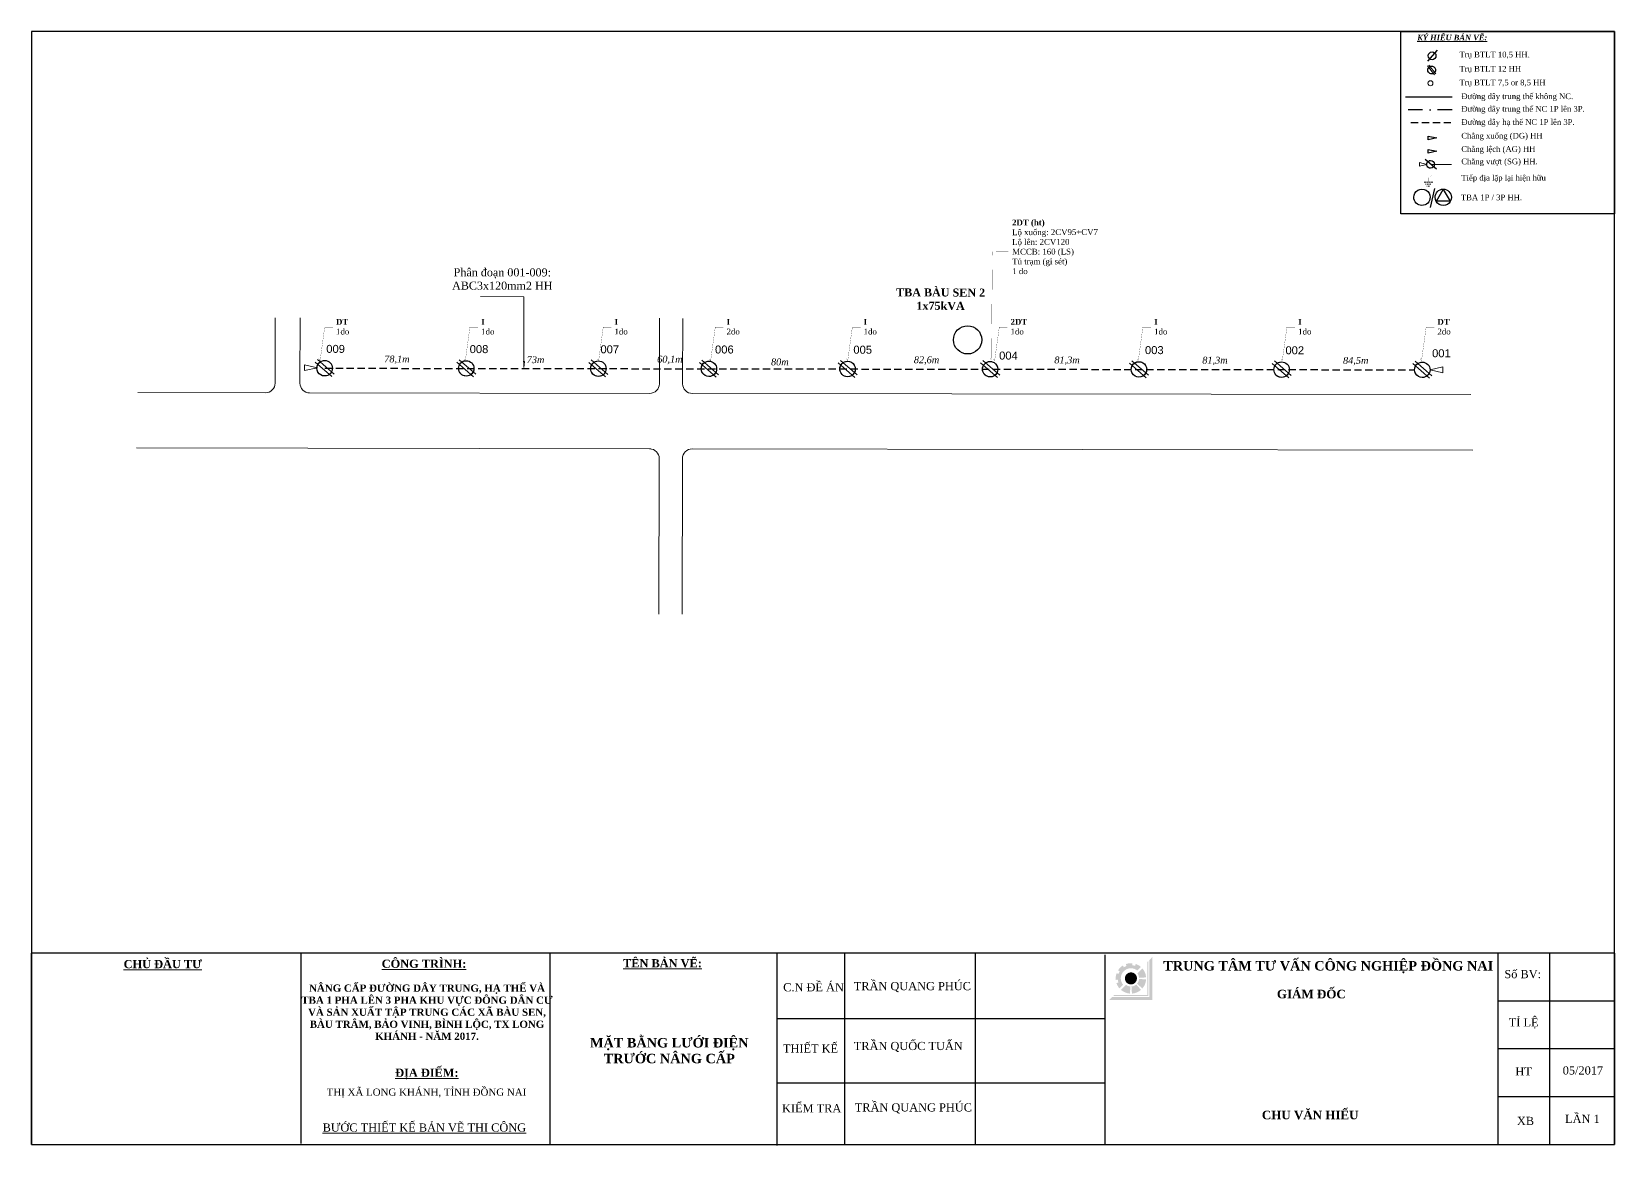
# Model space of a CAD drawing. Header units: metres. Extents: x 429925 to 893472, y 1245258 to 2552490.
# Drawn here: x 439893 to 440706, y 1260854 to 1261426 of the extents above; entities that cross this region are included whole.
import ezdxf

# ---------------------------------------------------------------- set-up
doc = ezdxf.new("R2010")
doc.units = ezdxf.units.M
doc.linetypes.add('DASHDOT', pattern=[1, 0.5, -0.25, 0, -0.25])
doc.linetypes.add('DASHED2', pattern=[0.375, 0.25, -0.125])
doc.layers.add('duong', color=2, linetype='Continuous', lineweight=15)
doc.layers.add('duong bao', color=3, linetype='Continuous', lineweight=13)
doc.layers.add('Khung ten', color=7, linetype='Continuous')
doc.layers.add('KHUNGBANVE', color=6, linetype='Continuous')
doc.styles.get("Standard").update_dxf_attribs({"font": 'arial.ttf'})
doc.styles.add('Unicode', font='times.ttf')

# ---------------------------------------------------------------- blocks, each defined once
blk = doc.blocks.new('A$C6542344A')
at = {"color": 9, "linetype": 'Continuous'}
for p, q in [((7.45, 9.82), (0, 1.2)), ((8.7, 8.62), (1.25, 0))]:
    blk.add_line(p, q, dxfattribs=at)
for points in [[(0.3, 4.92, -1), (8.24, 4.92, -1)], [(4.27, 0.95, -1), (4.27, 8.89, -1)]]:
    blk.add_lwpolyline(points, format="xyb", close=True, dxfattribs=at)
blk = doc.blocks.new('A$C46BF4DDC')
at = {"color": 9, "linetype": 'Continuous'}
blk.add_line((9.9, 11.5), (0, 0), dxfattribs=at)
blk.add_lwpolyline([(0.9, 5.6, -1), (8.8, 5.6, -1)], format="xyb", close=True, dxfattribs=at)
blk = doc.blocks.new('A$C7B825D87')
at = {"layer": 'duong bao', "color": 1, "linetype": 'DASHED2', "lineweight": 20, "ltscale": 4}
for p, q in [((1.2, 2.5), (7.1, 2.5)), ((2.4, 1.3), (5.9, 1.3)), ((3.3, 0), (5, 0))]:
    blk.add_line(p, q, dxfattribs=at)
at = {"layer": 'duong bao', "color": 1, "linetype": 'DASHED2', "lineweight": 20, "ltscale": 4, "const_width": 0.0325}
blk.add_lwpolyline([(0, 8.1), (4.2, 5.4), (4.2, 2.5)], dxfattribs=at)

msp = doc.modelspace()

# ---------------------------------------------------------------- hatches: boundary and pattern name
at = {"layer": 'duong bao', "lineweight": 50, "ltscale": 2}
h = msp.add_hatch(color=256, dxfattribs=at)
h.paths.add_polyline_path([(440611.68, 1261404.33, -1), (440612.45, 1261408.23, -1)], flags=17)
h.paths.add_polyline_path([(440612.45, 1261408.23, 1), (440611.68, 1261404.33, 1)], flags=17)
at = {"layer": 'Khung ten'}
h = msp.add_hatch(color=160, dxfattribs=at)
h.paths.add_polyline_path([(440468.7, 1260950.74), (440467.14, 1260949.17), (440467.14, 1260930.19), (440448.15, 1260930.19), (440446.59, 1260928.63), (440468.7, 1260928.63)])
h.paths.add_polyline_path([(440466.62, 1260948.65), (440466.09, 1260948.13), (440466.09, 1260931.23), (440449.19, 1260931.23), (440448.67, 1260930.71), (440466.62, 1260930.71)], flags=17)
for color, points in [(160, [(440462.79, 1260945.57, 0.10032), (440460.09, 1260947.11), (440459.77, 1260946.12, 0.055263), (440458.31, 1260946.43), (440458.41, 1260947.46, 0.110865), (440455.01, 1260947.04), (440455.36, 1260946.06, 0.055263), (440454.02, 1260945.41), (440453.46, 1260946.29, 0.110865), (440451.04, 1260943.87), (440451.92, 1260943.31, 0.055263), (440451.26, 1260941.97), (440450.28, 1260942.32, 0.110865), (440449.86, 1260938.92), (440450.9, 1260939.02, 0.055263), (440451.21, 1260937.56), (440450.22, 1260937.23, 0.10032), (440451.76, 1260934.53), (440453.61, 1260936.38, -0.904534), (440460.94, 1260943.72)]), (1, [(440460.77, 1260939.68, 1), (440454.52, 1260939.68, 1)])]:
    msp.add_hatch(color=color, dxfattribs=at).paths.add_polyline_path(points)
h = msp.add_hatch(color=104, dxfattribs=at)
h.paths.add_polyline_path([(440463.53, 1260944.83), (440460.94, 1260942.24, -0.149436), (440461.8, 1260939.96), (440465.44, 1260940.2, 0.16445)])
h.paths.add_polyline_path([(440465.44, 1260939.16), (440461.8, 1260939.4, -0.16445), (440460.78, 1260936.94), (440463.53, 1260934.53, 0.16445)])
h.paths.add_polyline_path([(440462.79, 1260933.8), (440460.39, 1260936.54, -0.16445), (440457.92, 1260935.52), (440458.17, 1260931.88, 0.16445)])
h.paths.add_polyline_path([(440457.12, 1260931.88), (440457.37, 1260935.52, -0.149436), (440455.09, 1260936.39), (440452.5, 1260933.8, 0.16445)])

# ---------------------------------------------------------------- linework, layer by layer
at = {"color": 1, "lineweight": 30, "ltscale": 15}
msp.add_line((440622.55, 1261392.28), (440598.72, 1261392.28), dxfattribs=at)
at = {"color": 1, "linetype": 'DASHDOT', "lineweight": 30, "ltscale": 15}
msp.add_line((440622.55, 1261385.82), (440598.72, 1261385.82), dxfattribs=at)
at = {"color": 5, "linetype": 'DASHED2', "lineweight": 30, "ltscale": 15}
for p, q in [((440601.38, 1261379.31), (440622.58, 1261379.31)), ((440043.63, 1261253.08), (440603.31, 1261252.27))]:
    msp.add_line(p, q, dxfattribs=at)
at = {"color": 7, "linetype": 'Continuous'}
msp.add_line((440613.47, 1261345.35), (440611.38, 1261335.58), dxfattribs=at)
at = {"color": 4, "linetype": 'Continuous', "lineweight": 18}
for p, q in [((440145.88, 1261289.81), (440123.57, 1261289.85)), ((440018.24, 1261279.03), (440018.17, 1261245.43)), ((440030.94, 1261279), (440030.87, 1261245.41)), ((440215.57, 1261278.73), (440215.5, 1261245.13)), ((440227.47, 1261278.7), (440227.4, 1261245.11)), ((440013.16, 1261240.44), (439947.62, 1261240.57)), ((440035.86, 1261240.4), (440210.49, 1261240.14)), ((440632.22, 1261239.53), (440232.39, 1261240.1)), ((440211.11, 1261211.64), (439946.97, 1261212.13)), ((440215.26, 1261126.82), (440215.42, 1261206.67)), ((440227.17, 1261126.79), (440227.33, 1261206.65)), ((440633.27, 1261211.07), (440232.34, 1261211.64))]:
    msp.add_line(p, q, dxfattribs=at)
at = {"color": 9, "linetype": 'Continuous'}
msp.add_lwpolyline([(439893.1, 1260854.45), (440705.9, 1260854.45), (440705.9, 1261425.95), (439893.1, 1261425.95)], close=True, dxfattribs=at)
at = {"color": 7, "linetype": 'Continuous'}
for points in [[(440596.19, 1261425.95), (440705.9, 1261425.95), (440705.9, 1261332.37), (440596.19, 1261332.37)], [(440610.26, 1261372.34), (440614.66, 1261371.39), (440610.26, 1261370.44)], [(440610.26, 1261365.5), (440614.66, 1261364.56), (440610.26, 1261363.61)], [(440614.58, 1261338.83), (440618.04, 1261344.82), (440621.51, 1261338.83)]]:
    msp.add_lwpolyline(points, close=True, dxfattribs=at)
at = {"color": 9, "linetype": 'Continuous'}
for points in [[(440611.68, 1261404.33, -1), (440612.45, 1261408.23, -1)], [(440614.01, 1261405.89, -1), (440610.12, 1261406.67, -1)], [(440043.59, 1261257.05, -1), (440043.58, 1261249.11, -1)], [(440116.3, 1261256.95, -1), (440116.28, 1261249.01, -1)], [(440184.16, 1261256.84, -1), (440184.14, 1261248.9, -1)], [(440240.92, 1261256.75, -1), (440240.91, 1261248.81, -1)], [(440312.12, 1261256.65, -1), (440312.1, 1261248.71, -1)], [(440385.37, 1261256.55, -1), (440385.35, 1261248.61, -1)], [(440461.78, 1261256.44, -1), (440461.76, 1261248.51, -1)], [(440535.05, 1261256.34, -1), (440535.03, 1261248.4, -1)], [(440607.28, 1261256.24, -1), (440607.27, 1261248.3, -1)]]:
    msp.add_lwpolyline(points, format="xyb", close=True, dxfattribs=at)
at = {"color": 4, "linetype": 'Continuous', "lineweight": 18}
msp.add_lwpolyline([(440610.18, 1261399.45, -1), (440612.76, 1261399.45, -1)], format="xyb", close=True, dxfattribs=at)
msp.add_lwpolyline([(440609.56, 1261357.79), (440605.84, 1261356.79), (440605.84, 1261358.79)], close=True, dxfattribs=at)
at = {"color": 7, "linetype": 'Continuous'}
for points in [[(440602.9, 1261340.86, -1), (440611.29, 1261340.89, -1)], [(440613.83, 1261340.86, -1), (440622.22, 1261340.89, -1)], [(440373.78, 1261274.9, -1), (440373.8, 1261260.4, -1)]]:
    msp.add_lwpolyline(points, format="xyb", close=True, dxfattribs=at)
at = {"color": 4, "linetype": 'Continuous', "lineweight": 18}
for points in [[(440145.48, 1261256.46), (440146.25, 1261256.47), (440145.8, 1261253.49), (440145.88, 1261289.81)], [(440039.82, 1261253.33), (440033.31, 1261254.83), (440033.31, 1261251.84), (440039.82, 1261253.33)], [(440611.24, 1261252.26), (440617.75, 1261253.74), (440617.75, 1261250.76), (440611.24, 1261252.26)]]:
    msp.add_lwpolyline(points, dxfattribs=at)
for centre, start, end in [((440013.17, 1261245.44), 269.88568, 359.88568), ((440035.87, 1261245.4), 179.88568, 269.88568), ((440210.5, 1261245.14), 269.88568, 359.88568), ((440232.4, 1261245.1), 179.88568, 269.88568), ((440210.42, 1261206.68), 359.88568, 89.88568), ((440232.33, 1261206.64), 89.88568, 179.88568)]:
    msp.add_arc(centre, 5, start, end, dxfattribs=at)
at = {"layer": 'duong bao', "lineweight": 18, "ltscale": 2}
msp.add_line((440622.2, 1261357.74), (440611.61, 1261357.74), dxfattribs=at)
at = {"layer": 'duong bao', "color": 4, "lineweight": 15, "ltscale": 2, "const_width": 0.1}
for points in [[(440385.28, 1261258.37), (440385.98, 1261257.36), (440386.52, 1261312.96), (440394.72, 1261313.07)], [(440040.56, 1261257.94), (440041.24, 1261256.92), (440043.6, 1261274.15), (440047.82, 1261274.17)], [(440115.13, 1261257.94), (440115.81, 1261256.92), (440118.17, 1261274.15), (440122.39, 1261274.17)], [(440183.6, 1261257.94), (440184.28, 1261256.92), (440186.64, 1261274.15), (440190.85, 1261274.17)], [(440241.13, 1261257.94), (440241.81, 1261256.92), (440244.17, 1261274.15), (440248.39, 1261274.17)], [(440311.53, 1261257.94), (440312.21, 1261256.92), (440314.57, 1261274.15), (440318.78, 1261274.17)], [(440386.98, 1261257.94), (440387.66, 1261256.92), (440390.02, 1261274.15), (440394.24, 1261274.17)], [(440460.73, 1261257.94), (440461.41, 1261256.92), (440463.77, 1261274.15), (440467.99, 1261274.17)], [(440534.7, 1261257.94), (440535.38, 1261256.92), (440537.74, 1261274.15), (440541.96, 1261274.17)], [(440606.2, 1261257.94), (440606.88, 1261256.92), (440609.24, 1261274.15), (440613.46, 1261274.17)]]:
    msp.add_lwpolyline(points, dxfattribs=at)
at = {"layer": 'KHUNGBANVE', "color": 2}
for p, q in [((439893.1, 1260854.45), (439893.1, 1260952.61)), ((440705.9, 1260952.61), (439893.1, 1260952.61)), ((440031.59, 1260854.9), (440031.59, 1260952.76)), ((440159.44, 1260854.45), (440159.44, 1260952.61)), ((440275.89, 1260853.93), (440275.89, 1260952.61)), ((440310.79, 1260854.15), (440310.79, 1260952.61)), ((440377.87, 1260854.45), (440377.87, 1260952.31)), ((440444.33, 1260854.45), (440444.33, 1260951.79)), ((440646.26, 1260854.23), (440646.26, 1260952.61)), ((440672.77, 1260854.23), (440672.77, 1260952.61)), ((440705.9, 1260952.61), (440705.9, 1260854.45)), ((440705.9, 1260928.02), (440646.26, 1260928.02)), ((440444.33, 1260918.97), (440275.89, 1260918.97)), ((440705.9, 1260903.42), (440646.26, 1260903.42)), ((440444.33, 1260885.91), (440275.89, 1260885.91)), ((440705.9, 1260878.83), (440646.26, 1260878.83)), ((439893.1, 1260854.45), (440705.9, 1260854.45))]:
    msp.add_line(p, q, dxfattribs=at)

# ---------------------------------------------------------------- block references
at = {"color": 4, "linetype": 'Continuous', "lineweight": 18, "yscale": 0.5, "zscale": 0.5}
for p, xscale, rotation in [((440609.9, 1261410.74), 0.5000000000041764, 359.9423113320694), ((440608.74, 1261360.22), 0.5000000000211087, 269.9863334116617)]:
    msp.add_blockref('A$C46BF4DDC', p, dxfattribs=dict(at, xscale=xscale, rotation=rotation))
at = {"layer": 'duong bao', "lineweight": 50, "ltscale": 2, "xscale": 0.4999999999677949, "yscale": 0.5, "zscale": 0.5, "rotation": 78.73382310779768}
msp.add_blockref('A$C6542344A', (440614.06, 1261403.7), dxfattribs=at)
at = {"layer": 'duong bao', "lineweight": 50, "ltscale": 2, "xscale": -0.8000000000029104, "yscale": 0.7999999999883585, "zscale": 0.8}
msp.add_blockref('A$C7B825D87', (440613.65, 1261346.58), dxfattribs=at)
at = {"layer": 'duong bao', "lineweight": 50, "ltscale": 2, "rotation": 89.8856803799728}
for p in [(440048.5, 1261248.8), (440121.21, 1261248.7), (440189.06, 1261248.59), (440245.83, 1261248.5), (440317.03, 1261248.39), (440390.27, 1261248.3), (440466.68, 1261248.19), (440539.95, 1261248.09), (440612.19, 1261247.99)]:
    msp.add_blockref('A$C6542344A', p, dxfattribs=at)

# ---------------------------------------------------------------- texts
at = {"color": 4, "linetype": 'Continuous', "lineweight": 18, "insert": (440622.65, 1261422.48), "char_height": 2.867, "width": 49.2057, "attachment_point": 5}
msp.add_mtext('\\C7;\\fTimes New Roman|b1|i1|;\\H2.8669647164643;\\LKÝ HIỆU BẢN VẼ\\l\\L:\\l', dxfattribs=at)
at = {"char_height": 2.9352, "attachment_point": 4}
for s, insert, width in [('{\\fTimes New Roman|b0|i0|c0|p18;\\C7;Trụ BTLT 10,5 HH.}', (440626.39, 1261413.82), 78.7288), ('{\\fTimes New Roman|b0|i0|c0|p18;\\C7;Trụ BTLT 12 HH}', (440626.39, 1261406.5), 78.7288), ('{\\fTimes New Roman|b0|i0|c0|p18;\\C7;Trụ BTLT 7,5 or 8,5 HH}', (440626.39, 1261399.47), 78.7288), ('{\\fTimes New Roman|b0|i0|c0|p18;\\H1x;\\C7;Đường dây trung thế không NC.}', (440627.32, 1261392.28), 60.7348), ('{\\fTimes New Roman|b0|i0|c0|p18;\\C7;Đường dây trung thế NC 1P lên 3P.}', (440627.32, 1261385.82), 65.0554), ('{\\fTimes New Roman|b0|i0|c0|p18;\\C7;Đường dây hạ thế NC 1P lên 3P.}', (440627.32, 1261379.06), 69.8685), ('{\\fTimes New Roman|b0|i0|c0|p18;\\C7;Chằng xuống (DG) HH}', (440627.32, 1261372.02), 67.094), ('{\\fTimes New Roman|b0|i0|c0|p18;\\C7;Chằng lệch (AG) HH}', (440627.32, 1261365.18), 67.094), ('{\\fTimes New Roman|b0|i0|c0|p18;\\C7;Chằng vượt (SG) HH.}', (440627.32, 1261358.82), 67.094), ('{\\fTimes New Roman|b0|i0|c0|p18;\\C7;Tiếp địa lặp lại hiện hữu}', (440627.32, 1261350.44), 67.094), ('{\\fTimes New Roman|b0|i0|c0|p18;\\C7;TBA 1P / 3P HH.}', (440627.1, 1261340.79), 74)]:
    msp.add_mtext(s, dxfattribs=dict(at, insert=insert, width=width))
at = {"color": 4, "linetype": 'Continuous', "lineweight": 18}
for s, insert, char_height, width, attachment_point, rotation in [('{\\fTimes New Roman|b1|i0|c0|p18;\\C7;2DT (ht)\\P\\fTimes New Roman|b0|i0|c0|p18;Lộ xuống: 2CV95+CV7\\PLộ lên: 2CV120\\PMCCB: 160 (LS)\\PTủ trạm (gỉ sét)\\P1 do}', (440396.65, 1261315.38), 3, 71.5508, 4, 0.17667), ('{\\fTimes New Roman|b1|i0|c0|p18;\\C7;DT\\P\\fTimes New Roman|b0|i0|c0|p18;1do }', (440049.41, 1261274.38), 3, 24.4669, 4, 0.09969), ('{\\fTimes New Roman|b1|i0|c0|p18;\\C7;I\\P\\fTimes New Roman|b0|i0|c0|p18;1do }', (440123.98, 1261274.38), 3, 24.4669, 4, 0.09969), ('{\\fTimes New Roman|b1|i0|c0|p18;\\C7;I\\P\\fTimes New Roman|b0|i0|c0|p18;1do }', (440192.44, 1261274.38), 3, 24.4669, 4, 0.09969), ('{\\fTimes New Roman|b1|i0|c0|p18;\\C7;I\\P\\fTimes New Roman|b0|i0|c0|p18;2do }', (440249.98, 1261274.38), 3, 24.4669, 4, 0.09969), ('{\\fTimes New Roman|b1|i0|c0|p18;\\C7;I\\P\\fTimes New Roman|b0|i0|c0|p18;1do }', (440320.37, 1261274.38), 3, 24.4669, 4, 0.09969), ('{\\fTimes New Roman|b1|i0|c0|p18;\\C7;2DT\\P\\fTimes New Roman|b0|i0|c0|p18;1do }', (440395.82, 1261274.38), 3, 24.4669, 4, 0.09969), ('{\\fTimes New Roman|b1|i0|c0|p18;\\C7;I\\P\\fTimes New Roman|b0|i0|c0|p18;1do }', (440469.57, 1261274.38), 3, 24.4669, 4, 0.09969), ('{\\fTimes New Roman|b1|i0|c0|p18;\\C7;I\\P\\fTimes New Roman|b0|i0|c0|p18;1do }', (440543.54, 1261274.38), 3, 24.4669, 4, 0.09969), ('{\\fTimes New Roman|b1|i0|c0|p18;\\C7;DT\\P\\fTimes New Roman|b0|i0|c0|p18;2do }', (440615.04, 1261274.38), 3, 24.4669, 4, 0.09969), ('{\\fArial Unicode MS|b0|i0|c238|p34;\\H1x;\\C7;0\\fArial Unicode MS|b0|i0|c0|p34;09}', (440049.2, 1261262.98), 4.1093, 22.4014, 5, 359.88568), ('{\\fArial Unicode MS|b0|i0|c238|p34;\\C7;0\\fArial Unicode MS|b0|i0|c0|p34;08}', (440122.85, 1261262.87), 4.1093, 22.4014, 5, 359.88568), ('{\\fArial Unicode MS|b0|i0|c238|p34;\\H1x;\\C7;0\\fArial Unicode MS|b0|i0|c0|p34;07}', (440190, 1261262.77), 4.1093, 22.4014, 5, 359.88568), ('{\\fArial Unicode MS|b0|i0|c238|p34;\\H1x;\\C7;0\\fArial Unicode MS|b0|i0|c0|p34;06}', (440248.85, 1261262.67), 4.1093, 22.4014, 5, 359.88568), ('{\\fArial Unicode MS|b0|i0|c238|p34;\\H1x;\\C7;0\\fArial Unicode MS|b0|i0|c0|p34;05}', (440319.89, 1261262.57), 4.1093, 22.4014, 5, 359.88568), ('{\\fArial Unicode MS|b0|i0|c238|p34;\\H1x;\\C7;0\\fArial Unicode MS|b0|i0|c0|p34;03}', (440469.65, 1261262.36), 4.1093, 22.4014, 5, 359.88568), ('{\\fArial Unicode MS|b0|i0|c238|p34;\\H1x;\\C7;0\\fArial Unicode MS|b0|i0|c0|p34;0\\fArial Unicode MS|b0|i0|c238|p34;2}', (440541.78, 1261262.26), 4.10929, 22.4014, 5, 359.88568), ('{\\fArial Unicode MS|b0|i0|c238|p34;\\H1x;\\C7;0\\fArial Unicode MS|b0|i0|c0|p34;01}', (440617.09, 1261260.73), 4.1093, 22.4014, 5, 359.88568), ('{\\fTimes New Roman|b0|i1|c0|p18;\\C7;78,1m}', (440080.67, 1261257.42), 3.5, 22.4014, 5, 359.88568), ('{\\fTimes New Roman|b0|i1|c0|p18;\\C7;73m}', (440151.87, 1261257.42), 3.5, 22.4014, 5, 359.88568), ('{\\fTimes New Roman|b0|i1|c0|p18;\\C7;60,1m}', (440220.87, 1261257.3), 3.5, 22.4014, 5, 359.88568), ('{\\fTimes New Roman|b0|i1|c0|p18;\\C7;80m}', (440277.34, 1261256.31), 3.5, 22.4014, 5, 359.88568), ('{\\fTimes New Roman|b0|i1|c0|p18;\\C7;82,6m}', (440352.67, 1261257.01), 3.5, 22.4014, 5, 359.88568), ('{\\fArial Unicode MS|b0|i0|c238|p34;\\H1x;\\C7;0\\fArial Unicode MS|b0|i0|c0|p34;04}', (440394.74, 1261259.54), 4.1093, 22.4014, 5, 359.88568), ('{\\fTimes New Roman|b0|i1|c0|p18;\\C7;81,3m}', (440424.81, 1261256.91), 3.5, 22.4014, 5, 359.88568), ('{\\fTimes New Roman|b0|i1|c0|p18;\\C7;81,3m}', (440500.8, 1261256.8), 3.5, 22.4014, 5, 359.88568), ('{\\fTimes New Roman|b0|i1|c0|p18;\\C7;84,5m}', (440573.08, 1261256.7), 3.5, 22.4014, 5, 359.88568)]:
    msp.add_mtext(s, dxfattribs=dict(at, insert=insert, char_height=char_height, width=width, attachment_point=attachment_point, rotation=rotation))
at = {"char_height": 4.1093, "attachment_point": 5, "rotation": 359.88568}
for s, insert, width in [('{\\fTimes New Roman|b0|i0|c0|p18;\\C7;Phân đoạn 001-009:\\PABC3x120mm2 HH}', (440134.8, 1261298.88), 51.1546), ('{\\fTimes New Roman|b1|i0|c0|p18;\\C7;TBA BÀU SEN 2 1x75kVA}', (440359.9, 1261288.51), 52.2724)]:
    msp.add_mtext(s, dxfattribs=dict(at, insert=insert, width=width))
at = {"layer": 'duong', "attachment_point": 2, "style": 'Unicode'}
for s, insert, char_height, width in [('{\\fTimes New Roman|b1|i0|c0|p18;\\LCHỦ ĐẦU TƯ}', (439960.46, 1260949.12), 4.1939, 338.0455), ('{\\fTimes New Roman|b1|i0|c0|p18;\\LCÔNG TRÌNH:}', (440094.6, 1260949.32), 4.1939, 338.0455), ('{\\fTimes New Roman|b1|i0|c0|p18;\\LTÊN BẢN VẼ:}', (440217.06, 1260949.56), 4.1939, 338.0455), ('{\\fTimes New Roman|b1|i0|c0|p18;TRUNG TÂM TƯ VẤN CÔNG NGHIỆP ĐỒNG NAI}', (440558.97, 1260948.59), 4.8561, 338.0455), ('{\\fTimes New Roman|b1|i0|c0|p18;NÂNG CẤ\\fTimes New Roman|b1|i0|c163|p18;P ĐƯ\\fTimes New Roman|b1|i0|c0|p18;ỜNG DÂY TRUNG, HẠ THẾ VÀ TBA 1 PHA LÊN 3 PHA KHU VỰ\\fTimes New Roman|b1|i0|c163|p18;C ĐÔNG DÂN CƯ VÀ S\\fTimes New Roman|b1|i0|c0|p18;ẢN XUẤT TẬP TRUNG CÁC XÃ BÀU SEN, BÀU TRÂM, BẢO VINH, BÌNH LỘ\\fTimes New Roman|b1|i0|c163|p18;C, TX LONG KHÁNH - NĂM \\fTimes New Roman|b1|i0|c0|p18;2017.}', (440096.14, 1260936.54), 3.70861, 130.2593), ('C.N ĐỀ ÁN', (440294.63, 1260937.23), 4.194, 338.0455), ('TRẦN QUANG PHÚC', (440345.39, 1260937.82), 4.1939, 338.0455), ('Số BV:', (440658.85, 1260943.98), 4.194, 338.0455), ('{\\fTimes New Roman|b1|i0|c0|p18;GIÁM ĐỐC}', (440550.3, 1260933.85), 4.4146, 338.0455), ('TỈ LỆ', (440659.32, 1260919.19), 4.194, 338.0455), ('{\\fTimes New Roman|b1|i0|c163|p18;MẶT \\fTimes New Roman|b1|i0|c0|p18;BẰNG\\fTimes New Roman|b1|i0|c163|p18; \\fTimes New Roman|b1|i0|c0|p18;LƯỚI ĐIỆN TRƯỚC NÂNG CẤP}', (440220.55, 1260909.05), 4.85606, 83.9957), ('THIẾT KẾ', (440293.1, 1260905.77), 4.194, 338.0455), ('TRẦN QUỐC TUẤN', (440343.3, 1260907.07), 4.1939, 338.0455), ('{\\fTimes New Roman|b1|i0|c0|p18;\\LĐỊA ĐIẾM:}', (440096.06, 1260893.33), 4.1939, 128.0996), ('HT', (440659.29, 1260894.03), 4.194, 338.0455), ('05/2017', (440689.76, 1260894.51), 4.194, 338.0455), ('THỊ XÃ LONG KHÁNH, TỈNH ĐỒNG NAI', (440095.86, 1260883.11), 3.7086, 129.5413), ('KIỂM TRA', (440293.68, 1260875.07), 4.194, 338.0455), ('TRẦN QUANG PHÚC', (440345.9, 1260875.51), 4.1939, 338.0455), ('{\\fTimes New Roman|b1|i0|c0|p18;CHU VĂN HIẾU}', (440549.7, 1260871.72), 4.4146, 338.0455), ('{\\LBƯỚC THIẾT KẾ BẢN VẼ THI CÔNG}', (440094.78, 1260865.18), 4.1939, 338.0455), ('XB', (440660.27, 1260868.58), 4.194, 338.0455), ('LẦN 1', (440689.49, 1260869.64), 4.194, 338.0455)]:
    msp.add_mtext(s, dxfattribs=dict(at, insert=insert, char_height=char_height, width=width))

doc.saveas('drawing.dxf')
